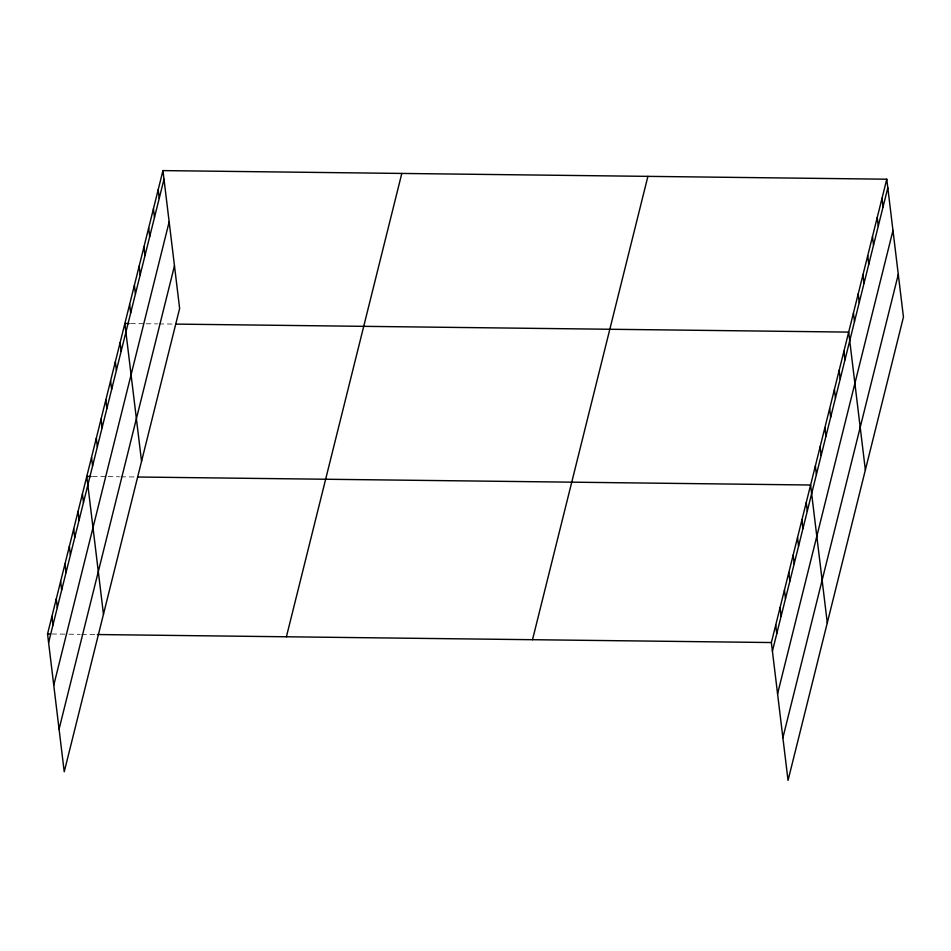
<?xml version="1.0" encoding="UTF-8"?>
<svg xmlns="http://www.w3.org/2000/svg" width="951" height="951" viewBox="0 0 951 951"><rect width="100%" height="100%" fill="white"/><g stroke="black" fill="none" stroke-linecap="round" stroke-linejoin="round"><path stroke-width="0.71" stroke-dasharray="4.75 3.57" d="M130.56 323.566L144.778 323.732M146.192 323.756L157.569 323.887M158.995 323.899L173.213 324.077M92.473 476.463L106.69 476.641M108.117 476.653L119.493 476.784M120.908 476.808L135.125 476.974M51.818 633.984L67.45 634.174M68.876 634.186L80.253 634.329M81.667 634.341L95.896 634.507"/><path stroke-width="1.43" d="M162.954 170.598L179.632 308.457L64.228 771.796L47.55 633.937L162.954 170.598L886.772 179.204L903.45 317.063L788.046 780.402L771.368 642.543L886.772 179.204M48.596 642.567L164 179.216M53.755 685.207L169.159 221.868M59.069 729.155L174.473 265.804M286.406 636.778L401.809 173.439M532.512 639.702L647.904 176.363M772.414 651.173L887.806 187.834M777.573 693.826L892.977 230.475M782.887 737.762L898.291 274.411M129.134 323.542L124.866 323.495L141.556 461.354M176.054 324.101L848.684 332.101L865.362 469.96M91.046 476.451L86.791 476.403L103.469 614.263M137.966 477.01L810.597 485.01L827.287 622.869M47.55 633.937L50.391 633.972M97.311 634.531L771.368 642.543M882.005 198.319L883.051 206.938M877.25 217.422L878.296 226.053M872.483 236.537L873.529 245.168M867.728 255.653L868.774 264.283M862.961 274.768L864.007 283.398M858.206 293.883L859.252 302.513M853.439 312.998L854.485 321.616M843.929 351.216L844.963 359.847M839.162 370.331L840.208 378.962M834.407 389.446L835.453 398.077M829.641 408.561L830.687 417.18M824.886 427.665L825.932 436.295M820.119 446.78L821.165 455.41M815.364 465.895L816.41 474.525M806.246 502.508L807.292 511.139M801.883 520.019L802.929 528.649M797.52 537.517L798.567 546.147M793.17 555.027L794.204 563.658M788.807 572.526L789.853 581.156M784.444 590.036L785.49 598.666M780.082 607.534L781.128 616.165M775.731 625.045L776.765 633.675M158.187 189.701L159.233 198.331M153.432 208.816L154.478 217.446M148.665 227.931L149.711 236.561M143.91 247.046L144.956 255.676M139.155 266.161L140.189 274.78M134.388 285.276L135.434 293.895M129.633 304.379L130.667 313.01M120.111 342.61L121.157 351.24M115.344 361.725L116.391 370.355M110.589 380.84L111.636 389.458M105.823 399.943L106.869 408.573M101.068 419.058L102.114 427.688M96.313 438.173L97.347 446.804M91.546 457.288L92.592 465.919M82.428 493.902L83.474 502.532M78.065 511.412L79.111 520.031M73.703 528.911L74.749 537.541M69.352 546.421L70.398 555.039M64.989 563.919L66.035 572.55M60.626 581.43L61.672 590.048M56.264 598.928L57.31 607.558M51.913 616.438L52.959 625.057"/></g></svg>
